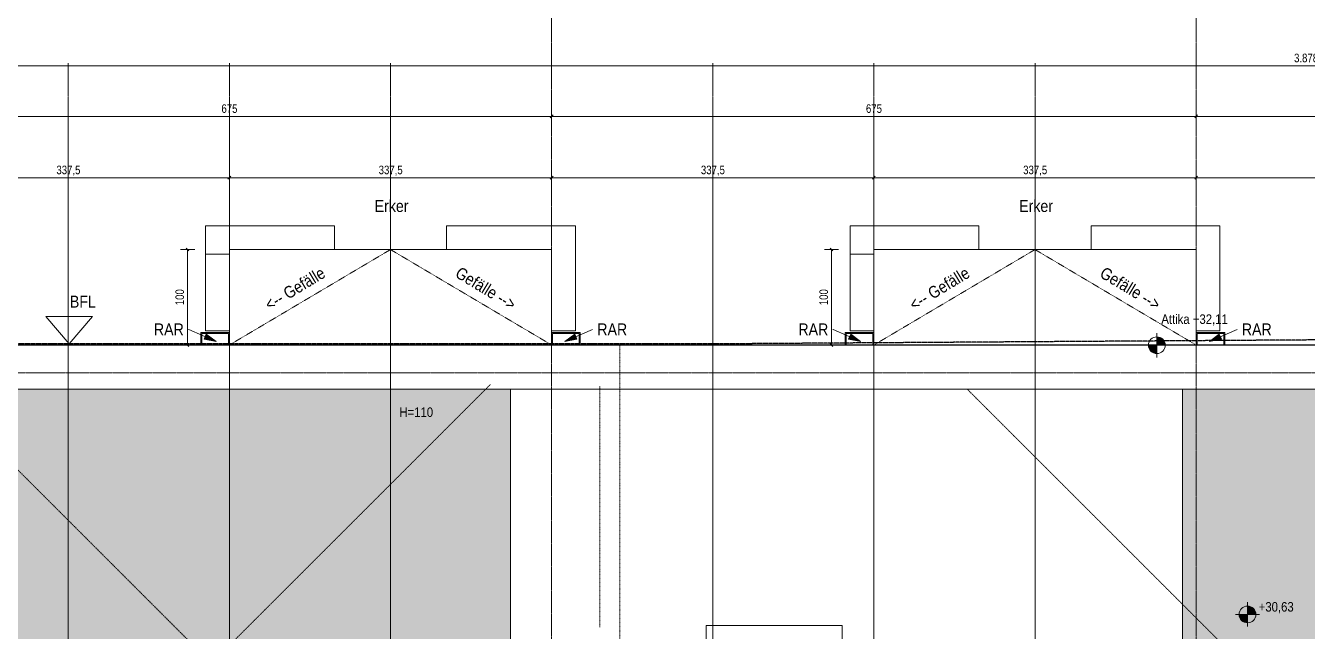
# Model space of a CAD drawing. Header units: centimetres. Extents: x -4512 to 25286, y -2765 to 13485.
# Drawn here: x 16531 to 17873, y 11430 to 12065 of the extents above; entities that cross this region are included whole.
import ezdxf

# ---------------------------------------------------------------- set-up
doc = ezdxf.new("R2010")
doc.units = ezdxf.units.CM
for name, pattern in [('_Referenzebene_', [0.6, 0.4, -0.1, 0, -0.1]), ('DB_Strichpunkt', [0.28, 0.15, -0.065, 0, -0.065]), ('Grundgrenze', [0.8999999999999999, 0.4, -0.1, 0.1, -0.1, 0.1, -0.1]), ('Rasterlinie', [2.2225, 1.27, -0.3175000000000001, 0.3175000000000001, -0.3175000000000001]), ('Verdeckt 0_5', [0.10584, 0.05292, -0.05292])]:
    doc.linetypes.add(name, pattern=pattern)
for name, color, linetype, lineweight in [('A-ANNO-DIMS', 7, 'Continuous', 5), ('A-ANNO-DIMS-50', 7, 'Continuous', 5), ('A-FLOR', 7, 'Continuous', 9), ('A-FLOR-PATT', 7, 'Continuous', 9), ('A-GENM', 7, 'Continuous', 9), ('A-WALL', 7, 'Continuous', 9), ('G-ANNO-DIMS', 7, 'Continuous', 5), ('S-GRID', 7, 'Continuous', 5), ('Text', 7, 'Continuous', 5)]:
    doc.layers.add(name, color=color, linetype=linetype, lineweight=lineweight)
doc.layers.add('A-DETL', color=251, linetype='Continuous', lineweight=9, true_color=0x4f4f4f)
doc.layers.add('C-PROP-LINE', color=96, linetype='Grundgrenze', lineweight=25, true_color=0x008000)
doc.styles.add('Arial', font='arial.ttf', dxfattribs={"width": 0.85, "height": 12.5})
doc.styles.add('Arial Unicode MS_1', font='ARIALUNI.ttf', dxfattribs={"width": 0.85, "height": 9.999999999999998})
doc.styles.add('Arial Unicode MS_3', font='ARIALUNI.ttf', dxfattribs={"width": 0.8, "height": 9})
doc.styles.add('Arial Unicode MS_4', font='ARIALUNI.ttf', dxfattribs={"width": 0.85, "height": 12.5})
doc.dimstyles.new('M_1_100', dxfattribs={"dimscale": 30.48, "dimtxt": 9.052603678738716, "dimasz": 0.0984251968503937, "dimexe": 0.2460629921259842, "dimexo": 0.0625, "dimgap": 0.0328083989501312, "dimtad": 1, "dimdec": 1, "dimrnd": 0.5, "dimdsep": 46, "dimtxsty": 'Arial Unicode MS_3', "dimblk1": 'OBLIQUE', "dimblk2": 'OBLIQUE', "dimsah": 1, "dimcen": 0.09, "dimazin": 0, "dimtfac": 1, "dimtdec": 4, "dimtix": 1, "dimtmove": 0, "dimatfit": 3, "dimfxl": 0.2460629921259842, "dimfxlon": 1, "dimtvp": 1, "dimtolj": 1, "dimtzin": 0, "dimlwd": 13, "dimlwe": 13, "dimarcsym": 2})

# ---------------------------------------------------------------- blocks, each defined once
blk = doc.blocks.new('062_HNP_Attikaverblechung - 062_Attikaverblechung-14013502-DD - FOK AF 300')
at = {"layer": 'A-GENM', "lineweight": 5}
for p, q in [((6.091e-13, -8.46e-13), (3877.8623606585, -8.46e-13)), ((2432.22367673502, -46.00000000000086), (46.0000000000008, -46.00000000000086))]:
    blk.add_line(p, q, dxfattribs=at)
blk = doc.blocks.new('Family - ___-3356438-DD - FOK AF 300')
at = {"layer": 'C-PROP-LINE', "color": 1, "true_color": 0xff0000}
for p, q in [((33520.26368687847, 11751.05888498886), (30598.00352723634, 11731.71338968652)), ((30598.00352723634, 11731.71338968652), (29262.08814701862, 11731.71338968652))]:
    blk.add_line(p, q, dxfattribs=at)
blk = doc.blocks.new('Family - ___-5162724-DD - FOK AF 300')
at = {"layer": 'C-PROP-LINE', "linetype": '_Referenzebene_'}
blk.add_line((33133.69718792025, 11730.41409288938), (29255.76600759118, 11730.41409288945), dxfattribs=at)
blk = doc.blocks.new('Höhenkoten - Roh-32967-DD - FOK AF 300')
at = {"layer": 'G-ANNO-DIMS'}
h = blk.add_hatch(color=256, dxfattribs=at)
edge = h.paths.add_edge_path()
edge.add_arc((-0.0027363332696677, -1.1e-15), 0.1755155214602179, 89.10670749709578, 180.0000000000002, ccw=False)
edge.add_line((6e-16, 0.1754941900852822), (4e-16, -1.1e-15))
edge.add_line((4e-16, -1.1e-15), (-0.1782518547298856, -6e-16))
h = blk.add_hatch(color=256, dxfattribs=at)
edge = h.paths.add_edge_path()
edge.add_arc((-0.0027363332696677, 3e-16), 0.1755155214602181, 270.89329250290405, 359.99999999999847, ccw=False)
edge.add_line((2e-16, -0.1754941900852832), (4e-16, -1e-15))
edge.add_line((4e-16, -1e-15), (0.1727791881905504, -3.3e-15))
for p, q in [((-0.2527363332696674, 0), (0.2472636667303326, 0)), ((-0.2014091323909538, 0), (0.1981284657474312, 0)), ((8e-16, 0.2549520929039358), (0, -0.2549520929039358)), ((4e-16, -1.1e-15), (6e-16, 0.1754941900852822)), ((-0.1782518547298856, -6e-16), (4e-16, -1.1e-15)), ((0.1727791881905504, -3.3e-15), (4e-16, -1e-15)), ((4e-16, -1e-15), (2e-16, -0.1754941900852832))]:
    blk.add_line(p, q, dxfattribs=at)
blk.add_circle((-0.0027363332696675, 0), 0.1755155214602182, dxfattribs=at)
for centre, radius, start, end in [((-0.0027363332696677, -1.1e-15), 0.1755155214602179, 89.10670749709544, 179.9999999999998), ((-0.0027363332696677, 3e-16), 0.1755155214602181, 270.8932925029036, 359.9999999999981)]:
    blk.add_arc(centre, radius, start, end, dxfattribs=at)
blk = doc.blocks.new('DIMBLOCK6-DD - FOK AF 300')
at = {"layer": 'A-ANNO-DIMS-50', "lineweight": 13}
for p, q in [((16406.38925987918, 11969.90239024601), (16406.38925987918, 11977.40239024601)), ((17081.38925987918, 11969.90239024601), (17081.38925987918, 11977.40239024601)), ((16406.38925987918, 11969.90239024601), (16404.88925987918, 11968.40239024601)), ((16406.38925987918, 11969.90239024601), (16407.88925987918, 11971.40239024601)), ((16406.38925987918, 11969.90239024601), (17081.38925987918, 11969.90239024601)), ((16406.38925987918, 11969.90239024601), (16406.38925987918, 11962.40239024601)), ((17081.38925987918, 11969.90239024601), (17079.88925987918, 11968.40239024601)), ((17081.38925987918, 11969.90239024601), (17082.88925987918, 11971.40239024601)), ((17081.38925987918, 11969.90239024601), (17081.38925987918, 11962.40239024601))]:
    blk.add_line(p, q, dxfattribs=at)
at = {"layer": 'A-ANNO-DIMS-50', "color": 0, "lineweight": 13, "insert": (16735.59103984034, 11982.58464318786), "char_height": 9, "width": 19.91572809322518, "attachment_point": 1, "line_spacing_factor": 1.117605392436879, "style": 'Arial Unicode MS_3'}
blk.add_mtext('675', dxfattribs=at)
blk = doc.blocks.new('_Oblique')
at = {"color": 0, "linetype": 'ByBlock', "lineweight": -2}
blk.add_line((-0.5, -0.5), (0.5, 0.5), dxfattribs=at)
blk = doc.blocks.new('DIMBLOCK7-DD - FOK AF 300')
at = {"layer": 'A-ANNO-DIMS-50', "lineweight": 13}
for p, q in [((17081.38925987918, 11969.90239024601), (17081.38925987918, 11977.40239024601)), ((17756.38925987917, 11969.90239024601), (17756.38925987917, 11977.40239024601)), ((17081.38925987918, 11969.90239024601), (17079.88925987918, 11968.40239024601)), ((17081.38925987918, 11969.90239024601), (17082.88925987918, 11971.40239024601)), ((17081.38925987918, 11969.90239024601), (17756.38925987917, 11969.90239024601)), ((17081.38925987918, 11969.90239024601), (17081.38925987918, 11962.40239024601)), ((17756.38925987917, 11969.90239024601), (17754.88925987917, 11968.40239024601)), ((17756.38925987917, 11969.90239024601), (17757.88925987918, 11971.40239024601)), ((17756.38925987917, 11969.90239024601), (17756.38925987917, 11962.40239024601))]:
    blk.add_line(p, q, dxfattribs=at)
at = {"layer": 'A-ANNO-DIMS-50', "color": 0, "lineweight": 13, "insert": (17410.59103984033, 11982.58464318786), "char_height": 9, "width": 19.91572809322518, "attachment_point": 1, "line_spacing_factor": 1.117605392436879, "style": 'Arial Unicode MS_3'}
blk.add_mtext('675', dxfattribs=at)
blk = doc.blocks.new('DIMBLOCK8-DD - FOK AF 300')
at = {"layer": 'A-ANNO-DIMS-50', "lineweight": 13}
for p, q in [((17756.38925987917, 11969.90239024601), (17756.38925987917, 11977.40239024601)), ((18431.38925987917, 11969.90239024601), (18431.38925987917, 11977.40239024601)), ((17756.38925987917, 11969.90239024601), (17754.88925987917, 11968.40239024601)), ((17756.38925987917, 11969.90239024601), (17757.88925987918, 11971.40239024601)), ((17756.38925987917, 11969.90239024601), (18431.38925987918, 11969.90239024601)), ((17756.38925987917, 11969.90239024601), (17756.38925987917, 11962.40239024601)), ((18431.38925987918, 11969.90239024601), (18429.88925987919, 11968.40239024601)), ((18431.38925987918, 11969.90239024601), (18432.88925987918, 11971.40239024601)), ((18431.38925987917, 11969.90239024601), (18431.38925987917, 11962.40239024601))]:
    blk.add_line(p, q, dxfattribs=at)
at = {"layer": 'A-ANNO-DIMS-50', "color": 0, "lineweight": 13, "insert": (18085.59103984033, 11982.58464318786), "char_height": 9, "width": 19.91572809322518, "attachment_point": 1, "line_spacing_factor": 1.117605392436879, "style": 'Arial Unicode MS_3'}
blk.add_mtext('675', dxfattribs=at)
blk = doc.blocks.new('DIMBLOCK45-DD - FOK AF 300')
at = {"layer": 'A-ANNO-DIMS-50', "lineweight": 13}
for p, q in [((15932.38925988315, 12022.97065222287), (15932.38925988315, 12030.47065222287)), ((19810.32044021221, 12022.97065222287), (19810.32044021221, 12030.47065222287)), ((15932.38925988315, 12022.97065222287), (15930.88925988315, 12021.47065222287)), ((15932.38925988315, 12022.97065222287), (15933.88925988315, 12024.47065222287)), ((15932.38925988315, 12022.97065222287), (19810.32044021221, 12022.97065222287)), ((15932.38925988315, 12022.97065222287), (15932.38925988315, 12015.47065222287)), ((19810.32044021221, 12022.97065222287), (19808.82044021221, 12021.47065222287)), ((19810.32044021221, 12022.97065222287), (19811.82044021221, 12024.47065222287)), ((19810.32044021221, 12022.97065222287), (19810.32044021221, 12015.47065222287))]:
    blk.add_line(p, q, dxfattribs=at)
at = {"layer": 'A-ANNO-DIMS-50', "color": 0, "lineweight": 13, "insert": (17858.94943019164, 12035.65290516472), "char_height": 9, "width": 29.77300765451845, "attachment_point": 1, "line_spacing_factor": 1.117605392436879, "style": 'Arial Unicode MS_3'}
blk.add_mtext('3.878', dxfattribs=at)
blk = doc.blocks.new('DIMBLOCK114-DD - FOK AF 300')
at = {"layer": 'A-ANNO-DIMS-50', "lineweight": 13}
for p, q in [((16406.38925987919, 11905.64023265292), (16406.38925987919, 11913.14023265292)), ((16406.38925987919, 11905.64023265292), (16407.88925987919, 11907.14023265292)), ((16743.890059566, 11905.64023265292), (16743.890059566, 11913.14023265292)), ((16743.890059566, 11905.64023265292), (16745.390059566, 11907.14023265292)), ((16406.38925987919, 11905.64023265292), (16404.88925987919, 11904.14023265292)), ((16406.38925987919, 11905.64023265292), (16743.890059566, 11905.64023265292)), ((16406.38925987919, 11905.64023265292), (16406.38925987919, 11898.14023265292)), ((16743.890059566, 11905.64023265292), (16742.390059566, 11904.14023265292)), ((16743.890059566, 11905.64023265292), (16743.890059566, 11898.14023265292))]:
    blk.add_line(p, q, dxfattribs=at)
at = {"layer": 'A-ANNO-DIMS-50', "color": 0, "lineweight": 13, "insert": (16562.73423986654, 11918.32248559477), "char_height": 9, "width": 29.77300765451845, "attachment_point": 1, "line_spacing_factor": 1.117605392436879, "style": 'Arial Unicode MS_3'}
blk.add_mtext('337,5', dxfattribs=at)
blk = doc.blocks.new('DIMBLOCK115-DD - FOK AF 300')
at = {"layer": 'A-ANNO-DIMS-50', "lineweight": 13}
for p, q in [((16743.890059566, 11905.64023265292), (16743.890059566, 11913.14023265292)), ((16743.890059566, 11905.64023265292), (16745.390059566, 11907.14023265292)), ((17081.3892598789, 11905.64023265292), (17081.3892598789, 11913.14023265292)), ((17081.3892598789, 11905.64023265292), (17082.8892598789, 11907.14023265292)), ((16743.890059566, 11905.64023265292), (16742.390059566, 11904.14023265292)), ((16743.890059566, 11905.64023265292), (17081.3892598789, 11905.64023265292)), ((16743.890059566, 11905.64023265292), (16743.890059566, 11898.14023265292)), ((17081.3892598789, 11905.64023265292), (17079.8892598789, 11904.14023265292)), ((17081.3892598789, 11905.64023265292), (17081.3892598789, 11898.14023265292))]:
    blk.add_line(p, q, dxfattribs=at)
at = {"layer": 'A-ANNO-DIMS-50', "color": 0, "lineweight": 13, "insert": (16900.2342398664, 11918.32248559477), "char_height": 9, "width": 29.77300765451845, "attachment_point": 1, "line_spacing_factor": 1.117605392436879, "style": 'Arial Unicode MS_3'}
blk.add_mtext('337,5', dxfattribs=at)
blk = doc.blocks.new('DIMBLOCK116-DD - FOK AF 300')
at = {"layer": 'A-ANNO-DIMS-50', "lineweight": 13}
for p, q in [((17081.3892598789, 11905.64023265292), (17081.3892598789, 11913.14023265292)), ((17081.3892598789, 11905.64023265292), (17082.8892598789, 11907.14023265292)), ((17418.890059566, 11905.64023265292), (17418.890059566, 11913.14023265292)), ((17418.890059566, 11905.64023265292), (17420.390059566, 11907.14023265292)), ((17081.3892598789, 11905.64023265292), (17079.8892598789, 11904.14023265292)), ((17081.3892598789, 11905.64023265292), (17418.890059566, 11905.64023265292)), ((17081.3892598789, 11905.64023265292), (17081.3892598789, 11898.14023265292)), ((17418.890059566, 11905.64023265292), (17417.390059566, 11904.14023265292)), ((17418.890059566, 11905.64023265292), (17418.890059566, 11898.14023265292))]:
    blk.add_line(p, q, dxfattribs=at)
at = {"layer": 'A-ANNO-DIMS-50', "color": 0, "lineweight": 13, "insert": (17237.7342398664, 11918.32248559477), "char_height": 9, "width": 29.77300765451845, "attachment_point": 1, "line_spacing_factor": 1.117605392436879, "style": 'Arial Unicode MS_3'}
blk.add_mtext('337,5', dxfattribs=at)
blk = doc.blocks.new('DIMBLOCK117-DD - FOK AF 300')
at = {"layer": 'A-ANNO-DIMS-50', "lineweight": 13}
for p, q in [((17418.890059566, 11905.64023265292), (17418.890059566, 11913.14023265292)), ((17418.890059566, 11905.64023265292), (17420.390059566, 11907.14023265292)), ((17756.3892598789, 11905.64023265292), (17756.3892598789, 11913.14023265292)), ((17756.3892598789, 11905.64023265292), (17757.8892598789, 11907.14023265292)), ((17418.890059566, 11905.64023265292), (17417.390059566, 11904.14023265292)), ((17418.890059566, 11905.64023265292), (17756.3892598789, 11905.64023265292)), ((17418.890059566, 11905.64023265292), (17418.890059566, 11898.14023265292)), ((17756.3892598789, 11905.64023265292), (17754.8892598789, 11904.14023265292)), ((17756.3892598789, 11905.64023265292), (17756.3892598789, 11898.14023265292))]:
    blk.add_line(p, q, dxfattribs=at)
at = {"layer": 'A-ANNO-DIMS-50', "color": 0, "lineweight": 13, "insert": (17575.2342398664, 11918.32248559477), "char_height": 9, "width": 29.77300765451845, "attachment_point": 1, "line_spacing_factor": 1.117605392436879, "style": 'Arial Unicode MS_3'}
blk.add_mtext('337,5', dxfattribs=at)
blk = doc.blocks.new('DIMBLOCK118-DD - FOK AF 300')
at = {"layer": 'A-ANNO-DIMS-50', "lineweight": 13}
for p, q in [((17756.3892598789, 11905.64023265292), (17756.3892598789, 11913.14023265292)), ((17756.3892598789, 11905.64023265292), (17757.8892598789, 11907.14023265292)), ((18093.890059566, 11905.64023265292), (18093.890059566, 11913.14023265292)), ((18093.890059566, 11905.64023265292), (18095.390059566, 11907.14023265292)), ((17756.3892598789, 11905.64023265292), (17754.8892598789, 11904.14023265292)), ((17756.3892598789, 11905.64023265292), (18093.890059566, 11905.64023265292)), ((17756.3892598789, 11905.64023265292), (17756.3892598789, 11898.14023265292)), ((18093.890059566, 11905.64023265292), (18092.390059566, 11904.14023265292)), ((18093.890059566, 11905.64023265292), (18093.890059566, 11898.14023265292))]:
    blk.add_line(p, q, dxfattribs=at)
at = {"layer": 'A-ANNO-DIMS-50', "color": 0, "lineweight": 13, "insert": (17912.7342398664, 11918.32248559477), "char_height": 9, "width": 29.77300765451845, "attachment_point": 1, "line_spacing_factor": 1.117605392436879, "style": 'Arial Unicode MS_3'}
blk.add_mtext('337,5', dxfattribs=at)
blk = doc.blocks.new('DIMBLOCK128-DD - FOK AF 300')
at = {"layer": 'A-ANNO-DIMS-50', "lineweight": 13}
for p, q in [((17374.50766482164, 11830.41215488199), (17367.00766482164, 11830.41215488199)), ((17374.50766482165, 11830.41215488199), (17373.00766482164, 11831.91215488199)), ((17374.50766482165, 11830.41215488199), (17374.50766482165, 11730.41409288942)), ((17374.50766482165, 11830.41215488199), (17376.00766482165, 11828.91215488199)), ((17374.50766482164, 11830.41215488199), (17382.00766482164, 11830.41215488199)), ((17374.50766482164, 11730.41409288942), (17367.00766482164, 11730.41409288942)), ((17374.50766482165, 11730.41409288942), (17373.00766482164, 11731.91409288942)), ((17374.50766482165, 11730.41409288942), (17376.00766482165, 11728.91409288942)), ((17374.50766482164, 11730.41409288942), (17382.00766482164, 11730.41409288942))]:
    blk.add_line(p, q, dxfattribs=at)
at = {"layer": 'A-ANNO-DIMS-50', "color": 0, "lineweight": 13, "insert": (17361.8254118798, 11772.11490384686), "char_height": 9, "width": 19.91572809322518, "attachment_point": 1, "rotation": 90, "line_spacing_factor": 1.117605392436879, "style": 'Arial Unicode MS_3'}
blk.add_mtext('100', dxfattribs=at)
blk = doc.blocks.new('DIMBLOCK129-DD - FOK AF 300')
at = {"layer": 'A-ANNO-DIMS-50', "lineweight": 13}
for p, q in [((16700.04734345841, 11830.41215488199), (16692.54734345841, 11830.41215488199)), ((16700.04734345841, 11830.41215488199), (16698.54734345841, 11831.91215488199)), ((16700.04734345841, 11830.41215488199), (16700.04734345841, 11730.41409288943)), ((16700.04734345841, 11830.41215488199), (16701.54734345841, 11828.91215488199)), ((16700.04734345841, 11830.41215488199), (16707.54734345841, 11830.41215488199)), ((16700.04734345841, 11730.41409288943), (16692.54734345841, 11730.41409288943)), ((16700.04734345841, 11730.41409288943), (16698.54734345841, 11731.91409288943)), ((16700.04734345841, 11730.41409288943), (16701.54734345841, 11728.91409288943)), ((16700.04734345841, 11730.41409288943), (16707.54734345841, 11730.41409288943))]:
    blk.add_line(p, q, dxfattribs=at)
at = {"layer": 'A-ANNO-DIMS-50', "color": 0, "lineweight": 13, "insert": (16687.36509051656, 11772.11490384687), "char_height": 9, "width": 19.91572809322518, "attachment_point": 1, "rotation": 90, "line_spacing_factor": 1.117605392436879, "style": 'Arial Unicode MS_3'}
blk.add_mtext('100', dxfattribs=at)

msp = doc.modelspace()

# ---------------------------------------------------------------- hatches: boundary and pattern name
at = {"layer": 'A-FLOR-PATT', "true_color": 0xeef1d8}
h = msp.add_hatch(color=254, dxfattribs=at)
h.paths.add_polyline_path([(15996.59081027089, 10366.41409288959), (16258.69272080971, 10366.4140928896), (16258.69272080971, 11258.64307972818), (17020.82481850425, 11258.64307972818), (17020.82481850425, 11397.41409288946), (17038.32410125745, 11397.41409288947), (17038.32410125745, 11684.16409288946), (15978.38925988319, 11684.16409288946), (15978.38925988319, 10880.91409288349), (16047.38925988318, 10880.91409288348), (16047.38925988318, 10840.91409288348), (16007.38925988318, 10840.91409288348), (16007.38925988318, 10820.91409288348), (15978.38925988319, 10820.91409288348), (15978.38925988319, 10366.41409288959)])
h.paths.add_polyline_path([(17131.30090584521, 10366.41409288959), (17131.30090584521, 10647.15371337579), (17031.22715797567, 10647.15371337579), (17031.22715797567, 10366.41409288959), (17129.2221912896, 10366.41409288959)])
h.paths.add_polyline_path([(18129.23021410232, 10366.41409288959), (18146.27084588423, 10366.41409288959), (18146.27084588423, 10666.21653746148), (18046.1970980147, 10666.21653746148), (18046.1970980147, 10366.41409288959)])
h.paths.add_polyline_path([(18269.17772896189, 10366.41409288959), (18468.06857440147, 10366.41409288959), (18468.06857440147, 10912.41409288946), (17903.38925988042, 10912.41409288904), (17903.38925988042, 10837.2131744621), (18269.1777289619, 10837.2131744621), (18269.17772896189, 10395.01247829866)])
h.paths.add_polyline_path([(18600.13925987919, 10366.41409288959), (18600.13925987919, 10912.41409288945), (18472.06857440147, 10912.41409288946), (18472.06857440147, 10366.41409288959), (18504.23322265709, 10366.41409288959)])
h.paths.add_polyline_path([(16456.30090584279, 10366.41409288959), (16456.30090584279, 10666.2165374615), (16356.22715797326, 10666.2165374615), (16356.22715797326, 10366.4140928896), (16379.21617418006, 10366.41409288959)])
h.paths.add_polyline_path([(17131.30090584521, 10657.15371337579), (17131.30090584521, 10666.2165374615), (17031.22715797567, 10666.2165374615), (17031.22715797567, 10657.15371337579), (17129.2221912896, 10657.15371337579)])
h.paths.add_polyline_path([(18414.38925987067, 10701.91409288952), (18374.38925987067, 10701.91409288952), (18374.38925987067, 10741.91409288952), (18371.88925987556, 10741.91409288952), (18371.88925987556, 10790.91409288952), (18437.38925987556, 10790.91409288952), (18437.38925987556, 10741.91409288952), (18414.38925987067, 10741.91409288952), (18414.38925987067, 10719.67786859526)])
h.paths.add_polyline_path([(17030.82481850426, 11258.64307972818), (17038.32410125745, 11258.64307972818), (17038.32410125745, 11387.41409288946), (17030.82481850426, 11387.41409288946), (17030.82481850426, 11259.74745724903)])
h.paths.add_polyline_path([(18129.23021410232, 11258.91409289009), (18430.39050878765, 11258.91409289009), (18430.39050878765, 11304.91409288924), (18495.89050878764, 11304.91409288924), (18495.89050878764, 11309.91409288987), (19105.39050878805, 11309.91409288987), (19105.39050878805, 11339.91409288986), (19065.39050878805, 11339.91409288986), (19065.39050878805, 11379.91409288987), (19170.89050878804, 11379.91409288987), (19170.89050878804, 11292.91409289009), (19752.32044021227, 11292.91409289009), (19752.32044021227, 11558.58970588137), (19764.32044021227, 11558.58970588137), (19764.32044021227, 11558.66409288946), (19764.25162054168, 11558.66409288946), (19764.25162054168, 11684.16409288946), (18369.60990278354, 11684.16409288946), (18369.60990278354, 11267.39427736654), (18364.60990278354, 11267.39427736654), (18364.60990278354, 11684.16409288946), (17742.24518405668, 11684.16409288946), (17742.24518405668, 11397.41409288947), (17767.38925987984, 11397.41409288946), (17767.38925987984, 11379.91409289013), (17860.88929042805, 11379.91409289013), (17860.88929042805, 11339.91409289013), (17820.89050878748, 11339.91409289013), (17820.89050878748, 11309.91409289014), (17767.38925987984, 11309.91409289014), (17767.38925987984, 11258.91409289009), (18004.22921125072, 11258.91409289009)])
h.paths.add_polyline_path([(17742.24518405668, 11258.91409289009), (17757.38925987983, 11258.91409289009), (17757.38925987983, 11309.91409289014), (17755.39050878747, 11309.91409289014), (17755.39050878747, 11379.91409289013), (17757.38925987983, 11379.91409289013), (17757.38925987983, 11387.41409288946), (17742.24518405668, 11387.41409288946), (17742.24518405668, 11268.35270385336)])
h.paths.add_polyline_path([(16744.88931255924, 11311.41389402181), (16674.88931255924, 11311.41389402181), (16674.88931255924, 11376.91389402179), (16704.88931255924, 11376.91389402179), (16704.88931255924, 11416.91389402179), (16744.88931255924, 11416.91389402179), (16744.88931255924, 11312.16409288947)])
at = {"layer": 'Text'}
for points in [[(16729.89693968096, 11734.01243186458), (16719.619643283, 11741.64831004174), (16717.3554843637, 11736.5895145783)], [(17095.38157615123, 11734.01243186458), (17107.93285820237, 11736.54122123127), (17105.688188245, 11741.60869436246)], [(17404.89250578115, 11734.01243186458), (17394.61520938319, 11741.64831004174), (17392.35105046389, 11736.5895145783)], [(17770.37714225142, 11734.01243186458), (17782.92842430256, 11736.54122123127), (17780.68375434519, 11741.60869436246)]]:
    msp.add_hatch(color=256, dxfattribs=at).paths.add_polyline_path(points)

# ---------------------------------------------------------------- linework, layer by layer
at = {"layer": 'A-DETL', "color": 7, "linetype": 'Verdeckt 0_5', "lineweight": 5}
for p, q in [((16912.6392581561, 11830.41215489169), (16743.88925616208, 11730.41021289207)), ((16912.6392581561, 11830.41215489169), (16912.6392581561, 11730.41215488199)), ((16912.6392581561, 11830.41215489169), (17081.38925987888, 11730.41215488199)), ((17587.63925815609, 11830.41215489169), (17418.88925616208, 11730.41021289206)), ((17587.63925815609, 11830.41215489169), (17587.63925815609, 11730.41215488199)), ((17587.63925815609, 11830.41215489169), (17756.38925987888, 11730.41215488199)), ((17152.77533550381, 11730.16409288946), (17152.77533550381, 11371.06953618681)), ((16433.02220632997, 11688.91389402179), (16858.51573122815, 11263.420404637)), ((17017.02224734336, 11688.91389402178), (16591.51566771942, 11263.40726941311)), ((17131.76488433352, 11687.27061525104), (17131.76488433352, 11434.84388449139)), ((17516.63948749046, 11684.16409288945), (18031.38953045357, 11169.41409288944))]:
    msp.add_line(p, q, dxfattribs=at)
at = {"layer": 'A-DETL', "color": 1, "true_color": 0xff0000}
for p, q in [((16576.08161062511, 11731.71338968293), (16551.69366343607, 11760.39944065662)), ((16551.69366343607, 11760.39944065662), (16600.46955781416, 11760.39944065662)), ((16576.08161062511, 11731.71338968293), (16600.46955781416, 11760.39944065662))]:
    msp.add_line(p, q, dxfattribs=at)
at = {"layer": 'A-DETL', "color": 7, "lineweight": 5}
for p, q in [((17609.39211407566, 11733.92983608604), (17610.39211407566, 11733.92983608604)), ((16981.38925988333, 11731.72103538812), (16982.38925988333, 11731.72103538812))]:
    msp.add_line(p, q, dxfattribs=at)
at = {"layer": 'A-FLOR'}
for p, q in [((16853.88921880478, 11855.41215118634), (16718.88921880478, 11855.41215118634)), ((16718.88921880478, 11855.41215118634), (16718.88921880478, 11825.41407404165)), ((16853.88921880478, 11830.4140929028), (16853.88921880478, 11855.41215118634)), ((17106.38925985382, 11855.41409307522), (16971.38925985382, 11855.41409307522)), ((16971.38925985382, 11855.41409307522), (16971.38925985382, 11830.41409290275)), ((17106.38925985382, 11745.41409288945), (17106.38925985382, 11855.41409307522)), ((17528.88478490494, 11855.41215118633), (17393.88478490494, 11855.41215118634)), ((17393.88478490494, 11855.41215118634), (17393.88478490494, 11825.41407404165)), ((17528.88478490494, 11830.41409290279), (17528.88478490494, 11855.41215118633)), ((17781.384825954, 11855.41409307522), (17646.38482595401, 11855.41409307522)), ((17646.38482595401, 11855.41409307522), (17646.38482595401, 11830.41409290275)), ((17781.384825954, 11745.41409288945), (17781.384825954, 11855.41409307522)), ((17081.3892598789, 11830.41215488199), (16743.890059566, 11830.41215488199)), ((16743.890059566, 11830.41215488199), (16743.890059566, 11730.41409288945)), ((17081.38925987888, 11730.41409288945), (17081.3892598789, 11830.41215488199)), ((17756.3892598789, 11830.41215488199), (17418.890059566, 11830.41215488199)), ((17418.890059566, 11830.41215488199), (17418.890059566, 11730.41409288945)), ((17756.38925987888, 11730.41409288945), (17756.3892598789, 11830.41215488199)), ((16743.88925616245, 11825.41407404165), (16718.88922522892, 11825.41407404165)), ((16718.88922522892, 11825.41407404165), (16718.88922522892, 11745.41409288945)), ((17418.88925616216, 11825.41407404165), (17393.88479132911, 11825.41407404165)), ((17393.88479132911, 11825.41407404165), (17393.88479132911, 11745.41409288945)), ((16718.88922522892, 11745.41409288945), (16743.88925616243, 11745.41409288945)), ((17081.38926015037, 11745.41409288945), (17106.38925985382, 11745.41409288945)), ((17393.88479132911, 11745.41409288945), (17418.88925616213, 11745.41409288945)), ((17756.38926015008, 11745.41409288945), (17781.384825954, 11745.41409288945))]:
    msp.add_line(p, q, dxfattribs=at)
at = {"layer": 'A-FLOR', "color": 254, "lineweight": 5, "true_color": 0xcfcfcf}
for p, q in [((17038.32410125742, 11397.41409288945), (17038.32410125742, 11684.16409288946)), ((17742.24518405666, 11684.16409288945), (17742.24518405666, 11397.41409288946))]:
    msp.add_line(p, q, dxfattribs=at)
at = {"layer": 'A-WALL'}
for p, q in [((16713.88403023872, 11743.41409288944), (16743.88403023872, 11743.41409288944)), ((16713.88403023872, 11730.41409309167), (16713.88403023872, 11743.41409288944)), ((16742.88403023872, 11742.41409288944), (16714.88403023872, 11742.41409288944)), ((16714.88403023872, 11742.41409288944), (16714.88403023872, 11730.41409309167)), ((16742.88403023872, 11730.41409309168), (16742.88403023872, 11742.41409288944)), ((16743.88403023872, 11743.41409288944), (16743.88403023872, 11730.41409309168)), ((17081.38403023818, 11743.41409288944), (17111.38403023818, 11743.41409288944)), ((17081.38403023818, 11730.41409309167), (17081.38403023818, 11743.41409288944)), ((17110.38403023818, 11742.41409288944), (17082.38403023818, 11742.41409288944)), ((17082.38403023818, 11742.41409288944), (17082.38403023818, 11730.41409309167)), ((17110.38403023818, 11730.41409309168), (17110.38403023818, 11742.41409288944)), ((17111.38403023818, 11743.41409288944), (17111.38403023818, 11730.41409309168)), ((17388.89285676339, 11743.41409288944), (17418.89285676339, 11743.41409288944)), ((17388.89285676339, 11730.41409309166), (17388.89285676339, 11743.41409288944)), ((17417.89285676339, 11742.41409288944), (17389.89285676339, 11742.41409288944)), ((17389.89285676339, 11742.41409288944), (17389.89285676339, 11730.41409309166)), ((17417.89285676339, 11730.41409309168), (17417.89285676339, 11742.41409288944)), ((17418.89285676339, 11743.41409288944), (17418.89285676339, 11730.41409309168)), ((17756.39285676288, 11743.41409288944), (17786.39285676287, 11743.41409288943)), ((17756.39285676288, 11730.41409309166), (17756.39285676288, 11743.41409288944)), ((17785.39285676288, 11742.41409288943), (17757.39285676288, 11742.41409288944)), ((17757.39285676288, 11742.41409288944), (17757.39285676288, 11730.41409309166)), ((17785.39285676288, 11730.41409309167), (17785.39285676288, 11742.41409288943)), ((17786.39285676287, 11743.41409288943), (17786.39285676287, 11730.41409309167)), ((15932.38925988315, 11730.41409288945), (19769.38925987323, 11730.41409288945))]:
    msp.add_line(p, q, dxfattribs=at)
at = {"layer": 'S-GRID', "linetype": 'Rasterlinie'}
for p, q in [((17081.38925987918, 12262.09450257729), (17081.38925987917, 9958.057730127479)), ((17756.38925987917, 12262.09450257728), (17756.38925987917, 9972.305404080022)), ((15652.96907194029, 11701.41409288946), (19215.38925987919, 11701.41409288945))]:
    msp.add_line(p, q, dxfattribs=at)
at = {"layer": 'S-GRID', "color": 8, "linetype": 'DB_Strichpunkt', "true_color": 0x808080}
for p, q in [((16575.13925987917, 12025.8284718089), (16575.13925987917, 10133.1543328566)), ((16743.88925987917, 12025.8284718089), (16743.88925987917, 10133.1543328566)), ((16912.63925987917, 12025.8284718089), (16912.63925987917, 10133.1543328566)), ((17250.13925987917, 12025.8284718089), (17250.13925987917, 10133.1543328566)), ((17418.88925987917, 12025.8284718089), (17418.88925987917, 10133.1543328566)), ((17587.63925987917, 12025.8284718089), (17587.63925987917, 10133.1543328566))]:
    msp.add_line(p, q, dxfattribs=at)
at = {"layer": 'Text'}
for p, q in [((16701.32574236049, 11746.80000782322), (16701.03753923548, 11746.80000782322)), ((16729.89693968096, 11734.01243186458), (16701.32574236049, 11746.80000782322)), ((17095.38157615123, 11734.01243186458), (17124.25027347171, 11746.80000782322)), ((17376.32130846068, 11746.80000782322), (17376.03310533567, 11746.80000782322)), ((17404.89250578115, 11734.01243186458), (17376.32130846068, 11746.80000782322)), ((17770.37714225142, 11734.01243186458), (17799.2458395719, 11746.80000782322)), ((16719.619643283, 11741.64831004174), (16717.3554843637, 11736.5895145783)), ((16717.3554843637, 11736.5895145783), (16729.89693968096, 11734.01243186458)), ((16729.89693968096, 11734.01243186458), (16719.619643283, 11741.64831004174)), ((17105.688188245, 11741.60869436246), (17095.38157615123, 11734.01243186458)), ((17095.38157615123, 11734.01243186458), (17107.93285820237, 11736.54122123127)), ((17107.93285820237, 11736.54122123127), (17105.688188245, 11741.60869436246)), ((17394.61520938319, 11741.64831004174), (17392.35105046389, 11736.5895145783)), ((17392.35105046389, 11736.5895145783), (17404.89250578115, 11734.01243186458)), ((17404.89250578115, 11734.01243186458), (17394.61520938319, 11741.64831004174)), ((17780.68375434519, 11741.60869436246), (17770.37714225142, 11734.01243186458)), ((17770.37714225142, 11734.01243186458), (17782.92842430256, 11736.54122123127)), ((17782.92842430256, 11736.54122123127), (17780.68375434519, 11741.60869436246))]:
    msp.add_line(p, q, dxfattribs=at)
at = {"layer": 'Text', "color": 5, "true_color": 0x0000ff, "flags": 128}
msp.add_lwpolyline([(17243.25848319071, 11436.69110215027), (17385.68848319071, 11436.69110215027), (17385.68848319071, 11403.19110215027), (17243.25848319071, 11403.19110215027)], close=True, dxfattribs=at)

# ---------------------------------------------------------------- block references
at = {"layer": 'A-GENM'}
msp.add_blockref('062_HNP_Attikaverblechung - 062_Attikaverblechung-14013502-DD - FOK AF 300', (15932.38925988315, 11730.16409288946), dxfattribs=at)
at = {"layer": 'C-PROP-LINE', "linetype": '_Referenzebene_'}
msp.add_blockref('Family - ___-5162724-DD - FOK AF 300', (-13323.37674770803, 0), dxfattribs=at)
at = {"layer": 'C-PROP-LINE', "color": 1, "true_color": 0xff0000}
msp.add_blockref('Family - ___-3356438-DD - FOK AF 300', (-13323.37674770803, 0), dxfattribs=at)
at = {"layer": 'G-ANNO-DIMS', "extrusion": (0, 0, -1), "xscale": 49.99999999999998, "yscale": 49.99999999999998, "zscale": 49.99999999999998}
for p in [(-17715.12755080293, 11730.16409288945), (-17810.09211125286, 11448.14477138536)]:
    msp.add_blockref('Höhenkoten - Roh-32967-DD - FOK AF 300', p, dxfattribs=at)

# ---------------------------------------------------------------- texts
at = {"layer": 'G-ANNO-DIMS', "char_height": 9.999999999999998, "attachment_point": 1, "line_spacing_factor": 1.117605392436879, "style": 'Arial Unicode MS_1'}
for s, insert, width in [('Attika +32,11', (17719.94187806253, 11762.4943146012), 83.03949313621963), ('+30,63', (17821.93728020747, 11461.12505243187), 43.57159450897571)]:
    msp.add_mtext(s, dxfattribs=dict(at, insert=insert, width=width))
at = {"layer": 'Text', "attachment_point": 1}
for s, insert, char_height, width, style in [('Erker', (16896.05017258515, 11882.26163079193), 12.5, 43.2710828125, 'Arial Unicode MS_4'), ('Erker', (17571.05017258515, 11882.26163079192), 12.5, 43.2710828125, 'Arial Unicode MS_4'), ('RAR', (16664.83324236049, 11753.05000782322), 12.5, 37.8196078125, 'Arial Unicode MS_4'), ('RAR', (17129.25027347171, 11753.05000782322), 12.5, 37.8196078125, 'Arial Unicode MS_4'), ('RAR', (17339.82880846068, 11753.05000782321), 12.5, 37.8196078125, 'Arial Unicode MS_4'), ('RAR', (17804.2458395719, 11753.05000782321), 12.5, 37.8196078125, 'Arial Unicode MS_4'), ('H=110', (16921.9437515697, 11665.04180035791), 10, 43.6118, 'Arial Unicode MS_1')]:
    msp.add_mtext(s, dxfattribs=dict(at, insert=insert, char_height=char_height, width=width, style=style))
at = {"layer": 'Text', "char_height": 12.5, "width": 84.8385796875, "attachment_point": 1, "style": 'Arial Unicode MS_4'}
for s, insert, rotation in [('<-- Gefälle', (16779.53377906005, 11776.81063563754), 31.192173413682912), ('Gefälle -->', (16985.86642434368, 11813.06305220485), 328.8078265863171), ('<-- Gefälle', (17454.52934516024, 11776.81063563754), 31.192173413682912), ('Gefälle -->', (17660.86199044387, 11813.06305220484), 328.8078265863171)]:
    msp.add_mtext(s, dxfattribs=dict(at, insert=insert, rotation=rotation))
at = {"layer": 'Text', "color": 1, "true_color": 0xff0000, "insert": (16576.86397202926, 11782.11045693059), "char_height": 12.5, "width": 32.70885, "attachment_point": 1, "style": 'Arial'}
msp.add_mtext('BFL', dxfattribs=at)

# ---------------------------------------------------------------- dimensions: what is measured, and where the dimension line sits
at = {"layer": 'A-ANNO-DIMS', "lineweight": 13}
for base, p1, p2, override, picture, middle in [((19810.32044021221, 12022.97065222287), (15932.38925988315, 12015.47065222287), (19810.32044021221, 12015.47065222287), {"dimpost": '<>', "dimfxl": 3877.931180329064}, 'DIMBLOCK45-DD - FOK AF 300', (17871.35485004768, 12028.56887871621)), ((17081.38925987918, 11969.90239024601), (16406.38925987918, 11977.40239024601), (17081.38925987918, 11977.40239024601), {"dimpost": '<>', "dimfxl": 675}, 'DIMBLOCK6-DD - FOK AF 300', (16743.88925987918, 11975.50061673935)), ((17756.38925987917, 11969.90239024601), (17081.38925987918, 11977.40239024601), (17756.38925987917, 11977.40239024601), {"dimpost": '<>', "dimfxl": 674.9999999999927}, 'DIMBLOCK7-DD - FOK AF 300', (17418.88925987918, 11975.50061673935)), ((18431.38925987917, 11969.90239024601), (17756.38925987917, 11977.40239024601), (18431.38925987917, 11977.40239024601), {"dimpost": '<>', "dimfxl": 675}, 'DIMBLOCK8-DD - FOK AF 300', (18093.88925987917, 11975.50061673935)), ((16743.890059566, 11905.64023265292), (16406.38925987919, 11898.14023265292), (16743.890059566, 11898.14023265292), {"dimpost": '<>', "dimfxl": 337.5007996868007}, 'DIMBLOCK114-DD - FOK AF 300', (16575.1396597226, 11911.23845914626)), ((17081.3892598789, 11905.64023265292), (16743.890059566, 11898.14023265292), (17081.3892598789, 11898.14023265292), {"dimpost": '<>', "dimfxl": 337.4992003129009}, 'DIMBLOCK115-DD - FOK AF 300', (16912.63965972245, 11911.23845914626)), ((17418.890059566, 11905.64023265292), (17081.3892598789, 11898.14023265292), (17418.890059566, 11898.14023265292), {"dimpost": '<>', "dimfxl": 337.5007996870991}, 'DIMBLOCK116-DD - FOK AF 300', (17250.13965972245, 11911.23845914626)), ((17756.3892598789, 11905.64023265292), (17418.890059566, 11898.14023265292), (17756.3892598789, 11898.14023265292), {"dimpost": '<>', "dimfxl": 337.4992003129009}, 'DIMBLOCK117-DD - FOK AF 300', (17587.63965972245, 11911.23845914626)), ((18093.890059566, 11905.64023265292), (17756.3892598789, 11898.14023265292), (18093.890059566, 11898.14023265292), {"dimpost": '<>', "dimfxl": 337.5007996870991}, 'DIMBLOCK118-DD - FOK AF 300', (17925.13965972245, 11911.23845914626))]:
    dim = msp.add_linear_dim(base=base, p1=p1, p2=p2, dimstyle='M_1_100', override=override, dxfattribs=at)
    dim.commit()
    dim.dimension.update_dxf_attribs({"geometry": picture, "text_midpoint": middle})
for base, p1, p2, override, picture, middle in [((16700.04734345841, 11730.41409288944), (16707.54734345841, 11830.41215488199), (16707.54734345841, 11730.41409288943), {"dimpost": '<>', "dimfxl": 99.99806199255363}, 'DIMBLOCK129-DD - FOK AF 300', (16694.44911696507, 11780.41312388571)), ((17374.50766482165, 11730.41409288942), (17382.00766482164, 11830.41215488199), (17382.00766482164, 11730.41409288942), {"dimpost": '<>', "dimfxl": 99.99806199256636}, 'DIMBLOCK128-DD - FOK AF 300', (17368.90943832831, 11780.4131238857))]:
    dim = msp.add_linear_dim(base=base, p1=p1, p2=p2, angle=89.99999999999991, dimstyle='M_1_100', override=override, dxfattribs=at)
    dim.commit()
    dim.dimension.update_dxf_attribs({"geometry": picture, "text_midpoint": middle})

doc.saveas('drawing.dxf')
